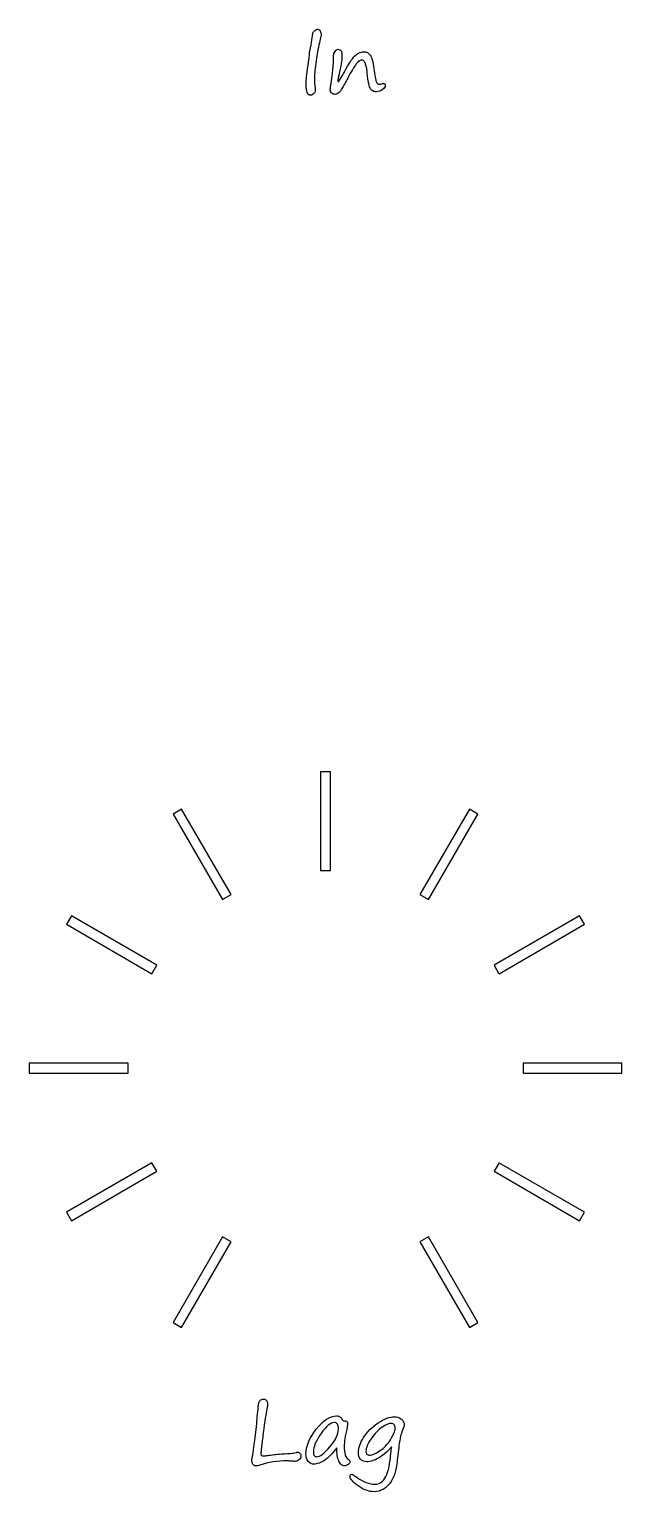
# Model space of a CAD drawing. Extents: x -1 to 117, y -69 to 138.
# Drawn here: x 96.84 to 116.04, y -17.33 to 30.04 of the extents above; entities that cross this region are included whole.
import ezdxf

# ---------------------------------------------------------------- set-up
doc = ezdxf.new("R2010")
doc.units = 0

msp = doc.modelspace()

# ---------------------------------------------------------------- linework, layer by layer
for p, q in [((106.016, 29.8228), (106.021052, 29.86204)), ((106.021052, 29.86204), (106.026527, 29.89453)), ((106.026527, 29.89453), (106.032002, 29.919845)), ((106.032002, 29.919845), (106.0379, 29.938415)), ((106.0379, 29.938415), (106.046762, 29.954022)), ((106.046762, 29.954022), (106.060676, 29.970052)), ((106.060676, 29.970052), (106.079246, 29.986929)), ((106.079246, 29.986929), (106.102868, 30.004229)), ((106.102868, 30.004229), (106.127337, 30.019836)), ((106.127337, 30.019836), (106.148842, 30.031238)), ((106.148842, 30.031238), (106.166989, 30.037983)), ((106.166989, 30.037983), (106.181749, 30.039959)), ((106.182, 30.0401), (106.209432, 30.036318)), ((106.209432, 30.036318), (106.233477, 30.025763)), ((106.233477, 30.025763), (106.253318, 30.007616)), ((106.253318, 30.007616), (106.269771, 29.982301)), ((106.269771, 29.982301), (106.282838, 29.952343)), ((106.282838, 29.952343), (106.292123, 29.919854)), ((106.292123, 29.919854), (106.297598, 29.884833)), ((106.299, 29.8473), (106.296037, 29.82873)), ((106.297598, 29.884833), (106.299291, 29.84728)), ((105.937877, 29.344365), (105.952214, 29.436346)), ((105.952214, 29.436346), (105.971207, 29.538457)), ((105.971, 29.5384), (105.985337, 29.61688)), ((105.985337, 29.61688), (105.997557, 29.690297)), ((105.997557, 29.690297), (106.007689, 29.759075)), ((106.007689, 29.759075), (106.015704, 29.822787)), ((106.191277, 29.370864), (106.176516, 29.299975)), ((106.209, 29.4485), (106.191277, 29.370864)), ((106.228106, 29.529992), (106.208689, 29.448557)), ((106.245406, 29.602142), (106.228106, 29.529992)), ((106.260166, 29.665433), (106.245406, 29.602142)), ((106.272415, 29.719865), (106.260166, 29.665433)), ((106.282546, 29.765013), (106.272415, 29.719865)), ((106.290562, 29.801298), (106.282546, 29.765013)), ((106.296037, 29.82873), (106.290562, 29.801298)), ((106.772777, 29.353609), (106.795129, 29.375114)), ((106.795129, 29.375114), (106.816635, 29.387757)), ((106.816635, 29.387757), (106.837717, 29.391991)), ((106.838, 29.392), (106.872177, 29.388613)), ((106.872177, 29.388613), (106.901291, 29.378482)), ((106.901291, 29.378482), (106.924913, 29.361605)), ((105.879862, 28.890339), (105.883672, 28.915654)), ((105.883672, 28.915654), (105.887058, 28.937583)), ((105.887058, 28.937583), (105.889598, 28.95573)), ((105.889598, 28.95573), (105.891574, 28.970913)), ((105.891574, 28.970913), (105.893267, 28.982738)), ((105.893267, 28.982738), (105.894114, 28.991177)), ((105.894, 28.9912), (105.899052, 29.040566)), ((105.899052, 29.040566), (105.90749, 29.0912)), ((105.907, 29.0912), (105.914592, 29.14141)), ((105.914592, 29.14141), (105.92049, 29.1912)), ((105.921, 29.1912), (105.927322, 29.262929)), ((105.927322, 29.262929), (105.937877, 29.344365)), ((106.124328, 28.927837), (106.11335, 28.847246)), ((106.137, 29.0156), (106.124328, 28.927837)), ((106.148138, 29.099564), (106.136736, 29.015597)), ((106.157, 29.1772), (106.148138, 29.099564)), ((106.165538, 29.23542), (106.157523, 29.177192)), ((106.176516, 29.299975), (106.165538, 29.23542)), ((106.691741, 28.845606), (106.698486, 28.962062)), ((106.698486, 28.962062), (106.702296, 29.079782)), ((106.702296, 29.079782), (106.703425, 29.199613)), ((106.704, 29.1996), (106.706963, 29.228291)), ((106.706963, 29.228291), (106.715402, 29.258672)), ((106.715402, 29.258672), (106.729739, 29.290318)), ((106.729739, 29.290318), (106.750002, 29.323651)), ((106.750002, 29.323651), (106.772777, 29.353609)), ((106.924913, 29.361605), (106.94306, 29.337983)), ((106.948657, 28.926169), (106.93432, 28.847265)), ((106.94306, 29.337983), (106.95655, 29.305917)), ((106.959635, 28.995367), (106.948657, 28.926169)), ((106.95655, 29.305917), (106.966682, 29.262878)), ((106.96765, 29.054859), (106.959635, 28.995367)), ((106.966682, 29.262878), (106.972157, 29.209713)), ((106.972307, 29.105072), (106.96765, 29.054859)), ((106.972157, 29.209713), (106.974133, 29.146001)), ((106.974, 29.146), (106.972307, 29.105072)), ((107.156921, 28.843436), (107.198693, 28.913901)), ((107.198693, 28.913901), (107.238777, 28.978036)), ((107.238777, 28.978036), (107.277173, 29.03542)), ((107.277173, 29.03542), (107.314305, 29.086898)), ((107.314305, 29.086898), (107.35017, 29.131621)), ((107.35017, 29.131621), (107.384768, 29.17002)), ((107.384768, 29.17002), (107.418945, 29.20293)), ((107.436667, 28.916003), (107.410505, 28.880558)), ((107.418945, 29.20293), (107.453966, 29.231624)), ((107.460289, 28.943858), (107.436667, 28.916003)), ((107.453966, 29.231624), (107.489831, 29.256092)), ((107.503748, 28.986473), (107.460289, 28.943858)), ((107.489831, 29.256092), (107.526539, 29.275932)), ((107.54552, 29.016855), (107.503748, 28.986473)), ((107.526539, 29.275932), (107.564094, 29.291116)), ((107.585604, 29.035002), (107.54552, 29.016855)), ((107.564094, 29.291116), (107.602911, 29.302094)), ((107.624, 29.0409), (107.585604, 29.035002)), ((107.602911, 29.302094), (107.642151, 29.30884)), ((107.640443, 29.039212), (107.624413, 29.040905)), ((107.655203, 29.034584), (107.640443, 29.039212)), ((107.642151, 29.30884), (107.682235, 29.310815)), ((107.669963, 29.026145), (107.655203, 29.034584)), ((107.683454, 29.014743), (107.669963, 29.026145)), ((107.682, 29.311), (107.713646, 29.309307)), ((107.696521, 28.999983), (107.683454, 29.014743)), ((107.708769, 28.98226), (107.696521, 28.999983)), ((107.720594, 28.961178), (107.708769, 28.98226)), ((107.713646, 29.309307), (107.743604, 29.303832)), ((107.731572, 28.936709), (107.720594, 28.961178)), ((107.741704, 28.908854), (107.731572, 28.936709)), ((107.751413, 28.877629), (107.741704, 28.908854)), ((107.743604, 29.303832), (107.772297, 29.294546)), ((107.772297, 29.294546), (107.799306, 29.282298)), ((107.799306, 29.282298), (107.825044, 29.265845)), ((107.825044, 29.265845), (107.84909, 29.246004)), ((107.84909, 29.246004), (107.871442, 29.222382)), ((107.871442, 29.222382), (107.892524, 29.195374)), ((107.892524, 29.195374), (107.912364, 29.163728)), ((107.912364, 29.163728), (107.930511, 29.125752)), ((107.930511, 29.125752), (107.947388, 29.082293)), ((107.947388, 29.082293), (107.962994, 29.032927)), ((107.962994, 29.032927), (107.976908, 28.97723)), ((107.976908, 28.97723), (107.98958, 28.915627)), ((107.98958, 28.915627), (108.000982, 28.848537)), ((105.81681, 28.382726), (105.821015, 28.445173)), ((105.821015, 28.445173), (105.827337, 28.512683)), ((105.827337, 28.512683), (105.835775, 28.584836)), ((105.835775, 28.584836), (105.845484, 28.661629)), ((105.845484, 28.661629), (105.857309, 28.743485)), ((105.857309, 28.743485), (105.870799, 28.829983)), ((105.871, 28.83), (105.875628, 28.862069)), ((105.875628, 28.862069), (105.879862, 28.890339)), ((106.083829, 28.55273), (106.082983, 28.515601)), ((106.083, 28.5156), (106.084693, 28.415177)), ((106.086369, 28.597036), (106.083829, 28.55273)), ((106.090574, 28.648934), (106.086369, 28.597036)), ((106.096473, 28.707583), (106.090574, 28.648934)), ((106.104065, 28.773829), (106.096473, 28.707583)), ((106.11335, 28.847246), (106.104065, 28.773829)), ((106.639417, 28.396238), (106.656717, 28.505943)), ((106.656717, 28.505943), (106.671054, 28.617757)), ((106.671054, 28.617757), (106.682879, 28.730838)), ((106.682879, 28.730838), (106.691741, 28.845606)), ((106.847713, 28.432504), (106.843903, 28.410576)), ((106.852341, 28.457819), (106.847713, 28.432504)), ((106.85824, 28.486513), (106.852341, 28.457819)), ((106.864985, 28.518159), (106.85824, 28.486513)), ((106.873, 28.5536), (106.864985, 28.518159)), ((106.896361, 28.660767), (106.872739, 28.553593)), ((106.892192, 28.390267), (106.916661, 28.42782)), ((106.917019, 28.758659), (106.896361, 28.660767)), ((106.916661, 28.42782), (106.947042, 28.475501)), ((106.93432, 28.847265), (106.917019, 28.758659)), ((106.947042, 28.475501), (106.982483, 28.53415)), ((106.982483, 28.53415), (107.023411, 28.603348)), ((107.023411, 28.603348), (107.069825, 28.683095)), ((107.07, 28.6831), (107.114303, 28.766223)), ((107.114303, 28.766223), (107.156921, 28.843436)), ((107.161886, 28.454827), (107.134031, 28.402926)), ((107.191, 28.5101), (107.161886, 28.454827)), ((107.234556, 28.590685), (107.190674, 28.510094)), ((107.275484, 28.663682), (107.234556, 28.590685)), ((107.31346, 28.729081), (107.275484, 28.663682)), ((107.348901, 28.787309), (107.31346, 28.729081)), ((107.38097, 28.837519), (107.348901, 28.787309)), ((107.410505, 28.880558), (107.38097, 28.837519)), ((107.760274, 28.843452), (107.751413, 28.877629)), ((107.76829, 28.805899), (107.760274, 28.843452)), ((107.775881, 28.764971), (107.76829, 28.805899)), ((107.782626, 28.721089), (107.775881, 28.764971)), ((107.788525, 28.673833), (107.782626, 28.721089)), ((107.794, 28.6232), (107.788525, 28.673833)), ((107.804204, 28.524089), (107.794072, 28.623245)), ((107.815183, 28.43506), (107.804204, 28.524089)), ((107.827008, 28.355735), (107.815183, 28.43506)), ((108.000982, 28.848537), (108.011113, 28.77512)), ((108.011, 28.7751), (108.021132, 28.6924)), ((108.021132, 28.6924), (108.03084, 28.617716)), ((108.03084, 28.617716), (108.040125, 28.551473)), ((108.040125, 28.551473), (108.04941, 28.493245)), ((108.04941, 28.493245), (108.058272, 28.443455)), ((108.058272, 28.443455), (108.067134, 28.401684)), ((105.813, 28.2726), (105.813847, 28.325342)), ((105.813804, 28.226066), (105.813522, 28.272481)), ((105.815498, 28.182607), (105.813804, 28.226066)), ((105.813847, 28.325342), (105.81681, 28.382726)), ((105.817473, 28.142943), (105.815498, 28.182607)), ((105.82086, 28.106235), (105.817473, 28.142943)), ((105.825488, 28.072902), (105.82086, 28.106235)), ((105.83054, 28.042944), (105.825488, 28.072902)), ((105.836862, 28.016358), (105.83054, 28.042944)), ((105.84403, 27.99316), (105.836862, 28.016358)), ((105.852469, 27.972896), (105.84403, 27.99316)), ((105.862601, 27.955173), (105.852469, 27.972896)), ((105.874426, 27.940413), (105.862601, 27.955173)), ((106.066106, 27.956606), (106.038251, 27.934678)), ((106.089305, 27.98572), (106.066106, 27.956606)), ((106.084693, 28.415177), (106.088898, 28.316021)), ((106.088898, 28.316021), (106.09649, 28.217286)), ((106.104065, 28.022429), (106.089305, 27.98572)), ((106.09649, 28.217286), (106.107045, 28.11982)), ((106.109963, 28.067156), (106.104065, 28.022429)), ((106.107, 28.1199), (106.109963, 28.067156)), ((106.598504, 28.056154), (106.595964, 28.09413)), ((106.596, 28.0941), (106.597693, 28.131653)), ((106.597693, 28.131653), (106.602322, 28.1768)), ((106.606519, 28.023244), (106.598504, 28.056154)), ((106.602322, 28.1768), (106.609914, 28.228697)), ((106.620009, 27.994974), (106.606519, 28.023244)), ((106.609914, 28.228697), (106.620469, 28.287769)), ((106.62, 28.2878), (106.639417, 28.396238)), ((106.63858, 27.972199), (106.620009, 27.994974)), ((106.662202, 27.954475), (106.63858, 27.972199)), ((106.691739, 27.941832), (106.662202, 27.954475)), ((106.848391, 27.966631), (106.81801, 27.947214)), ((106.839, 28.3654), (106.839847, 28.355268)), ((106.83967, 28.377245), (106.839387, 28.36542)), ((106.841363, 28.392429), (106.83967, 28.377245)), ((106.839847, 28.355268), (106.841822, 28.348523)), ((106.843903, 28.410576), (106.841363, 28.392429)), ((106.841822, 28.348523), (106.845209, 28.343895)), ((106.845209, 28.343895), (106.850261, 28.342766)), ((106.881724, 27.994063), (106.848391, 27.966631)), ((106.85, 28.3426), (106.858438, 28.348075)), ((106.858438, 28.348075), (106.872775, 28.363682)), ((106.872775, 28.363682), (106.892192, 28.390267)), ((106.891009, 28.003348), (106.881724, 27.994063)), ((106.901988, 28.015991), (106.891009, 28.003348)), ((106.913813, 28.031175), (106.901988, 28.015991)), ((106.927303, 28.049745), (106.913813, 28.031175)), ((106.942063, 28.071279), (106.927303, 28.049745)), ((106.958094, 28.096171), (106.942063, 28.071279)), ((106.975394, 28.123603), (106.958094, 28.096171)), ((106.993964, 28.154404), (106.975394, 28.123603)), ((107.014227, 28.188161), (106.993964, 28.154404)), ((107.035309, 28.22529), (107.014227, 28.188161)), ((107.058085, 28.264954), (107.035309, 28.22529)), ((107.08213, 28.30799), (107.058085, 28.264954)), ((107.107022, 28.353983), (107.08213, 28.30799)), ((107.134031, 28.402926), (107.107022, 28.353983)), ((107.840075, 28.286958), (107.827008, 28.355735)), ((107.853565, 28.227886), (107.840075, 28.286958)), ((107.867902, 28.17852), (107.853565, 28.227886)), ((107.883509, 28.1397), (107.867902, 28.17852)), ((107.899539, 28.110586), (107.883509, 28.1397)), ((107.917262, 28.088234), (107.899539, 28.110586)), ((107.936679, 28.068817), (107.917262, 28.088234)), ((107.957789, 28.052364), (107.936679, 28.068817)), ((107.980565, 28.038874), (107.957789, 28.052364)), ((108.005033, 28.028318), (107.980565, 28.038874)), ((108.031195, 28.020727), (108.005033, 28.028318)), ((108.059466, 28.016493), (108.031195, 28.020727)), ((108.089, 28.0148), (108.059466, 28.016493)), ((108.067134, 28.401684), (108.075572, 28.367927)), ((108.075572, 28.367927), (108.083588, 28.342612)), ((108.083588, 28.342612), (108.102158, 28.30548)), ((108.146366, 28.019017), (108.088559, 28.014812)), ((108.102158, 28.30548), (108.12578, 28.278895)), ((108.12578, 28.278895), (108.153635, 28.263288)), ((108.199528, 28.032112), (108.146366, 28.019017)), ((108.153635, 28.263288), (108.186545, 28.257813)), ((108.187, 28.2578), (108.210622, 28.259776)), ((108.248474, 28.053617), (108.199528, 28.032112)), ((108.210622, 28.259776), (108.237631, 28.265674)), ((108.237631, 28.265674), (108.266745, 28.275382)), ((108.293201, 28.083996), (108.248474, 28.053617)), ((108.266745, 28.275382), (108.299234, 28.289296)), ((108.330333, 28.118173), (108.293201, 28.083996)), ((108.299, 28.2895), (108.309132, 28.286113)), ((108.309132, 28.286113), (108.3163, 28.284984)), ((108.317, 28.2848), (108.344009, 28.280595)), ((108.356918, 28.151509), (108.330333, 28.118173)), ((108.344009, 28.280595), (108.363425, 28.267528)), ((108.372525, 28.183575), (108.356918, 28.151509)), ((108.363425, 28.267528), (108.374827, 28.245599)), ((108.378, 28.2148), (108.372525, 28.183575)), ((108.374827, 28.245599), (108.378637, 28.214798)), ((105.887493, 27.928164), (105.874426, 27.940413)), ((105.90183, 27.918879), (105.887493, 27.928164)), ((105.918283, 27.912134), (105.90183, 27.918879)), ((105.936007, 27.907929), (105.918283, 27.912134)), ((105.955, 27.9068), (105.936007, 27.907929)), ((105.982549, 27.909786), (105.954693, 27.906823)), ((106.010819, 27.919494), (105.982549, 27.909786)), ((106.038251, 27.934678), (106.010819, 27.919494)), ((106.726337, 27.93424), (106.691739, 27.941832)), ((106.766, 27.9317), (106.726337, 27.93424)), ((106.790578, 27.935389), (106.766109, 27.931579)), ((106.81801, 27.947214), (106.790578, 27.935389)), ((106.281, 5.98758), (106.281, 2.78747)), ((106.601, 5.98758), (106.281, 5.98758)), ((106.601, 2.78747), (106.601, 5.98758)), ((101.779, 4.78136), (101.501858, 4.62134)), ((103.379, 2.00994), (101.77908, 4.78136)), ((111.102, 4.78136), (109.502, 2.00994)), ((111.379, 4.62134), (111.101858, 4.78136)), ((101.502, 4.62134), (103.10192, 1.84992)), ((109.779, 1.84992), (111.37892, 4.62134)), ((106.281, 2.78747), (106.601, 2.78747)), ((103.102, 1.84992), (103.379142, 2.00994)), ((109.502, 2.00994), (109.779142, 1.84992)), ((98.0467, 1.04898), (100.81812, -0.55122)), ((98.2068, 1.32612), (98.04678, 1.048978)), ((100.978, -0.274079), (98.20686, 1.326121)), ((114.674, 1.32612), (111.90286, -0.27408)), ((112.063, -0.551221), (114.83442, 1.048979)), ((114.834, 1.04898), (114.67398, 1.326122)), ((100.818, -0.551221), (100.977738, -0.274079)), ((111.903, -0.274079), (112.062738, -0.551221)), ((96.8405, -3.45246), (96.8405, -3.7725)), ((100.041, -3.45246), (96.8405, -3.45246)), ((96.8405, -3.7725), (100.041, -3.7725)), ((100.041, -3.7725), (100.041, -3.45246)), ((116.041, -3.45246), (112.841, -3.45246)), ((112.841, -3.45246), (112.841, -3.7725)), ((112.841, -3.7725), (116.041, -3.7725)), ((116.041, -3.7725), (116.041, -3.45246)), ((100.818, -6.67403), (98.04658, -8.27395)), ((98.2068, -8.55109), (100.97794, -6.95117)), ((100.978, -6.95117), (100.818262, -6.674028)), ((111.903, -6.95117), (114.67414, -8.55109)), ((112.063, -6.67403), (111.903262, -6.951172)), ((114.834, -8.27394), (112.06258, -6.67402)), ((98.0467, -8.27394), (98.20672, -8.551082)), ((114.674, -8.55109), (114.83402, -8.273948)), ((103.102, -9.07517), (101.50208, -11.84631)), ((101.779, -12.0063), (103.37892, -9.23516)), ((103.379, -9.23519), (103.101858, -9.07517)), ((109.779, -9.07517), (109.502, -9.23519)), ((109.502, -9.23519), (111.10192, -12.00633)), ((111.379, -11.8463), (109.77908, -9.07516)), ((101.502, -11.8463), (101.779142, -12.00632)), ((111.102, -12.0063), (111.379142, -11.84628)), ((104.249752, -14.730676), (104.257343, -14.653884)), ((104.257343, -14.653884), (104.264089, -14.588905)), ((104.264089, -14.588905), (104.269987, -14.53574)), ((104.269987, -14.53574), (104.275039, -14.493965)), ((104.275039, -14.493965), (104.278849, -14.46401)), ((104.278849, -14.46401), (104.282235, -14.445863)), ((104.282235, -14.445863), (104.289404, -14.421818)), ((104.289404, -14.421818), (104.299536, -14.400313)), ((104.299536, -14.400313), (104.312603, -14.381319)), ((104.312603, -14.381319), (104.328633, -14.364442)), ((104.328633, -14.364442), (104.348896, -14.350952)), ((104.348896, -14.350952), (104.374635, -14.34082)), ((104.374635, -14.34082), (104.404593, -14.335345)), ((104.404593, -14.335345), (104.440037, -14.33337)), ((104.44, -14.3332), (104.463622, -14.33574)), ((104.463622, -14.33574), (104.485579, -14.343332)), ((104.485579, -14.343332), (104.506661, -14.35558)), ((104.506661, -14.35558), (104.526078, -14.373304)), ((104.526078, -14.373304), (104.542531, -14.393567)), ((104.537, -14.6594), (104.526445, -14.712565)), ((104.548816, -14.594821), (104.536991, -14.659376)), ((104.542531, -14.393567), (104.55478, -14.414649)), ((104.557255, -14.540388), (104.548816, -14.594821)), ((104.55478, -14.414649), (104.561525, -14.437001)), ((104.562307, -14.495241), (104.557255, -14.540388)), ((104.561525, -14.437001), (104.564065, -14.459776)), ((104.564, -14.4598), (104.562307, -14.495241)), ((104.191078, -15.31633), (104.211765, -15.123925)), ((104.211765, -15.123925), (104.231605, -14.918862)), ((104.231605, -14.918862), (104.24089, -14.818862)), ((104.24089, -14.818862), (104.249752, -14.730676)), ((104.473726, -15.048009), (104.457696, -15.162354)), ((104.488486, -14.945898), (104.473726, -15.048009)), ((104.5024, -14.856024), (104.488486, -14.945898)), ((104.515043, -14.778388), (104.5024, -14.856024)), ((104.526445, -14.712565), (104.515043, -14.778388)), ((106.224129, -15.203673), (106.307675, -15.115908)), ((106.307675, -15.115908), (106.390798, -15.04207)), ((106.390798, -15.04207), (106.474341, -14.98131)), ((106.474341, -14.98131), (106.557464, -14.934052)), ((106.579322, -15.139084), (106.526157, -15.177904)), ((106.557464, -14.934052), (106.640164, -14.900296)), ((106.630376, -15.111229), (106.579322, -15.139084)), ((106.679745, -15.094775), (106.630376, -15.111229)), ((106.640164, -14.900296), (106.723286, -14.880032)), ((106.727, -15.0893), (106.679745, -15.094775)), ((106.723286, -14.880032), (106.805986, -14.873287)), ((106.75788, -15.092748), (106.727078, -15.089361)), ((106.784888, -15.102033), (106.75788, -15.092748)), ((106.807664, -15.118063), (106.784888, -15.102033)), ((106.806, -14.8733), (106.835114, -14.874993)), ((106.826234, -15.140415), (106.807664, -15.118063)), ((106.840571, -15.169106), (106.826234, -15.140415)), ((106.835114, -14.874993), (106.862123, -14.880892)), ((106.862123, -14.880892), (106.887015, -14.890177)), ((106.887015, -14.890177), (106.910213, -14.903667)), ((106.910213, -14.903667), (106.931747, -14.920544)), ((106.931747, -14.920544), (106.951164, -14.941626)), ((106.951164, -14.941626), (106.968464, -14.966095)), ((106.968464, -14.966095), (106.984071, -14.994788)), ((106.984, -14.9948), (106.994555, -15.012524)), ((106.994555, -15.012524), (107.007622, -15.025167)), ((107.007622, -15.025167), (107.023652, -15.032759)), ((107.023652, -15.032759), (107.042222, -15.035299)), ((107.042, -15.0353), (107.068585, -15.036429)), ((107.068585, -15.036429), (107.091784, -15.040634)), ((107.091784, -15.040634), (107.111624, -15.047802)), ((107.111624, -15.047802), (107.127654, -15.057511)), ((107.127654, -15.057511), (107.139903, -15.070606)), ((107.139903, -15.070606), (107.148764, -15.085789)), ((107.148764, -15.085789), (107.15424, -15.10436)), ((107.155153, -15.150069), (107.151767, -15.179183)), ((107.15424, -15.10436), (107.155933, -15.125442)), ((107.156, -15.1256), (107.155153, -15.150069)), ((108.002376, -15.205381), (108.071574, -15.151793)), ((108.071574, -15.151793), (108.144991, -15.100739)), ((108.144991, -15.100739), (108.219252, -15.053904)), ((108.219252, -15.053904), (108.291405, -15.012976)), ((108.291405, -15.012976), (108.361023, -14.978799)), ((108.361023, -14.978799), (108.428113, -14.950529)), ((108.442292, -15.147796), (108.403475, -15.165519)), ((108.428113, -14.950529), (108.493092, -14.928572)), ((108.479424, -15.133882), (108.442292, -15.147796)), ((108.514445, -15.124174), (108.479424, -15.133882)), ((108.493092, -14.928572), (108.555539, -14.912965)), ((108.547778, -15.118276), (108.514445, -15.124174)), ((108.579, -15.1163), (108.547778, -15.118276)), ((108.555539, -14.912965), (108.615876, -14.903257)), ((108.605564, -15.118834), (108.578132, -15.116294)), ((108.629186, -15.126426), (108.605564, -15.118834)), ((108.615876, -14.903257), (108.673683, -14.900293)), ((108.649449, -15.138674), (108.629186, -15.126426)), ((108.665903, -15.155974), (108.649449, -15.138674)), ((108.678546, -15.178749), (108.665903, -15.155974)), ((108.674, -14.9003), (108.731805, -14.904505)), ((108.731805, -14.904505), (108.785814, -14.917177)), ((108.785814, -14.917177), (108.836447, -14.938682)), ((108.836447, -14.938682), (108.883705, -14.968643)), ((108.884, -14.9686), (108.904263, -14.984207)), ((108.904263, -14.984207), (108.92114, -14.997302)), ((108.921, -14.9973), (108.933644, -15.009125)), ((108.933644, -15.009125), (108.945892, -15.025155)), ((108.945892, -15.025155), (108.95814, -15.046661)), ((108.95814, -15.046661), (108.969542, -15.072399)), ((108.969542, -15.072399), (108.979674, -15.098984)), ((108.979674, -15.098984), (108.986842, -15.12303)), ((108.986842, -15.12303), (108.991499, -15.144112)), ((108.991499, -15.144112), (108.992628, -15.162682)), ((104.148462, -15.6619), (104.169996, -15.495654)), ((104.169996, -15.495654), (104.191078, -15.31633)), ((104.397357, -15.627331), (104.390188, -15.685982)), ((104.405372, -15.564884), (104.397357, -15.627331)), ((104.41381, -15.498217), (104.405372, -15.564884)), ((104.422672, -15.427755), (104.41381, -15.498217)), ((104.440819, -15.288936), (104.422672, -15.427755)), ((104.457696, -15.162354), (104.440819, -15.288936)), ((105.889532, -15.721815), (105.936787, -15.620128)), ((105.936787, -15.620128), (105.994172, -15.516753)), ((105.994172, -15.516753), (106.062105, -15.411687)), ((106.062105, -15.411687), (106.140586, -15.304937)), ((106.140586, -15.304937), (106.224129, -15.203673)), ((106.187338, -15.613347), (106.145145, -15.692671)), ((106.237127, -15.530644), (106.187338, -15.613347)), ((106.294935, -15.443726), (106.237127, -15.530644)), ((106.355692, -15.360603), (106.294935, -15.443726)), ((106.414343, -15.28845), (106.355692, -15.360603)), ((106.471304, -15.22769), (106.414343, -15.28845)), ((106.526157, -15.177904), (106.471304, -15.22769)), ((106.752202, -15.647578), (106.791022, -15.573317)), ((106.791022, -15.573317), (106.82098, -15.501164)), ((106.82098, -15.501164), (106.842062, -15.430699)), ((106.850703, -15.20455), (106.840571, -15.169106)), ((106.842062, -15.430699), (106.855157, -15.361501)), ((106.857024, -15.245898), (106.850703, -15.20455)), ((106.855157, -15.361501), (106.859362, -15.293991)), ((106.859, -15.294), (106.857024, -15.245898)), ((107.070618, -15.614601), (107.060486, -15.686331)), ((107.083289, -15.535277), (107.070618, -15.614601)), ((107.09932, -15.447935), (107.083289, -15.535277)), ((107.117466, -15.352575), (107.09932, -15.447935)), ((107.139, -15.2492), (107.117466, -15.352575)), ((107.146715, -15.212095), (107.139123, -15.249224)), ((107.151767, -15.179183), (107.146715, -15.212095)), ((107.63571, -15.636602), (107.67495, -15.570359)), ((107.67495, -15.570359), (107.71883, -15.504113)), ((107.71883, -15.504113), (107.767355, -15.439978)), ((107.767355, -15.439978), (107.819674, -15.377954)), ((107.819674, -15.377954), (107.876637, -15.318462)), ((107.876637, -15.318462), (107.937397, -15.260654)), ((107.922041, -15.612765), (107.881954, -15.672681)), ((107.965077, -15.553693), (107.922041, -15.612765)), ((107.937397, -15.260654), (108.002376, -15.205381)), ((108.008539, -15.497997), (107.965077, -15.553693)), ((108.051999, -15.446519), (108.008539, -15.497997)), ((108.095878, -15.39842), (108.051999, -15.446519)), ((108.140184, -15.353694), (108.095878, -15.39842)), ((108.184908, -15.313186), (108.140184, -15.353694)), ((108.230055, -15.276057), (108.184908, -15.313186)), ((108.275205, -15.242724), (108.230055, -15.276057)), ((108.319929, -15.213187), (108.275205, -15.242724)), ((108.362547, -15.187448), (108.319929, -15.213187)), ((108.403475, -15.165519), (108.362547, -15.187448)), ((108.547809, -15.643913), (108.582409, -15.586952)), ((108.582409, -15.586952), (108.612367, -15.532943)), ((108.612367, -15.532943), (108.637683, -15.482309)), ((108.637683, -15.482309), (108.658793, -15.434631)), ((108.658793, -15.434631), (108.674823, -15.390328)), ((108.674823, -15.390328), (108.686225, -15.348976)), ((108.687832, -15.206181), (108.678546, -15.178749)), ((108.686225, -15.348976), (108.693393, -15.311001)), ((108.693307, -15.238247), (108.687832, -15.206181)), ((108.695, -15.2758), (108.693307, -15.238247)), ((108.693393, -15.311001), (108.695369, -15.27598)), ((108.854899, -15.620084), (108.846884, -15.662276)), ((108.86376, -15.58), (108.854899, -15.620084)), ((108.874315, -15.537381), (108.86376, -15.58)), ((108.886959, -15.492234), (108.874315, -15.537381)), ((108.901296, -15.444556), (108.886959, -15.492234)), ((108.917326, -15.394346), (108.901296, -15.444556)), ((108.93505, -15.341181), (108.917326, -15.394346)), ((108.954466, -15.285905), (108.93505, -15.341181)), ((108.976, -15.2281), (108.954466, -15.285905)), ((108.983138, -15.207432), (108.97597, -15.228119)), ((108.98819, -15.189709), (108.983138, -15.207432)), ((108.991153, -15.174525), (108.98819, -15.189709)), ((108.992, -15.1627), (108.991153, -15.174525)), ((104.084402, -16.135293), (104.093687, -16.085506)), ((104.093687, -16.085506), (104.100009, -16.043311)), ((104.100009, -16.043311), (104.104214, -16.009554)), ((104.105, -16.0096), (104.105847, -15.997775)), ((104.105847, -15.997775), (104.10754, -15.977088)), ((104.10754, -15.977088), (104.110927, -15.947553)), ((104.110927, -15.947553), (104.115978, -15.908313)), ((104.115978, -15.908313), (104.121877, -15.860635)), ((104.121877, -15.860635), (104.129469, -15.803251)), ((104.129469, -15.803251), (104.13833, -15.737005)), ((104.13833, -15.737005), (104.148462, -15.6619)), ((104.348, -16.0842), (104.348847, -16.106975)), ((104.348702, -16.07248), (104.348137, -16.084305)), ((104.349548, -16.057296), (104.348702, -16.07248)), ((104.350677, -16.037879), (104.349548, -16.057296)), ((104.352653, -16.014257), (104.350677, -16.037879)), ((104.355193, -15.986825), (104.352653, -16.014257)), ((104.358579, -15.9556), (104.355193, -15.986825)), ((104.362389, -15.920579), (104.358579, -15.9556)), ((104.366594, -15.881339), (104.362389, -15.920579)), ((104.371646, -15.838724), (104.366594, -15.881339)), ((104.377121, -15.791466), (104.371646, -15.838724)), ((104.383443, -15.740835), (104.377121, -15.791466)), ((104.390188, -15.685982), (104.383443, -15.740835)), ((104.952675, -16.1096), (105.029047, -16.104548)), ((105.029047, -16.104548), (105.113858, -16.099073)), ((105.113858, -16.099073), (105.207104, -16.094021)), ((105.207104, -16.094021), (105.308794, -16.088546)), ((105.309, -16.0885), (105.349504, -16.085113)), ((105.349504, -16.085113), (105.394231, -16.078792)), ((105.394231, -16.078792), (105.443597, -16.06866)), ((105.443597, -16.06866), (105.497186, -16.055593)), ((105.497, -16.0556), (105.515147, -16.051395)), ((105.515147, -16.051395), (105.527819, -16.050266)), ((105.528, -16.0501), (105.553739, -16.052076)), ((105.553739, -16.052076), (105.576091, -16.058821)), ((105.576091, -16.058821), (105.595931, -16.069799)), ((105.595931, -16.069799), (105.612808, -16.085406)), ((105.612808, -16.085406), (105.626298, -16.103976)), ((105.626298, -16.103976), (105.63643, -16.12424)), ((105.806, -16.11), (105.811052, -16.015484)), ((105.811052, -16.015484), (105.827082, -15.919283)), ((105.827082, -15.919283), (105.853244, -15.821391)), ((105.853244, -15.821391), (105.889532, -15.721815)), ((106.052718, -15.971574), (106.048908, -16.03191)), ((106.049, -16.0319), (106.050693, -16.070296)), ((106.050693, -16.070296), (106.055745, -16.104053)), ((106.06412, -15.907439), (106.052718, -15.971574)), ((106.055745, -16.104053), (106.064184, -16.132323)), ((106.083536, -15.839505), (106.06412, -15.907439)), ((106.110545, -15.767776), (106.083536, -15.839505)), ((106.145145, -15.692671), (106.110545, -15.767776)), ((106.34081, -16.117198), (106.396086, -16.072472)), ((106.396086, -16.072472), (106.455579, -16.017619)), ((106.455579, -16.017619), (106.518449, -15.953061)), ((106.518449, -15.953061), (106.585116, -15.8788)), ((106.585116, -15.8788), (106.649251, -15.799899)), ((106.65943, -16.087232), (106.610908, -16.139133)), ((106.649251, -15.799899), (106.704944, -15.723104)), ((106.707955, -16.030695), (106.65943, -16.087232)), ((106.704944, -15.723104), (106.752202, -15.647578)), ((106.756478, -15.970356), (106.707955, -16.030695)), ((106.805, -15.9058), (106.756478, -15.970356)), ((106.805935, -15.97409), (106.804807, -15.905736)), ((106.809322, -16.038646), (106.805935, -15.97409)), ((106.814797, -16.099405), (106.809322, -16.038646)), ((106.822389, -16.155525), (106.814797, -16.099405)), ((107.049112, -15.805742), (107.047983, -15.853841)), ((107.048, -15.8539), (107.049976, -15.937446)), ((107.053741, -15.750045), (107.049112, -15.805742)), ((107.049976, -15.937446), (107.055874, -16.012551)), ((107.060486, -15.686331), (107.053741, -15.750045)), ((107.055874, -16.012551), (107.066006, -16.078374)), ((107.066006, -16.078374), (107.079919, -16.135335)), ((107.511558, -16.124343), (107.506901, -16.057677)), ((107.507, -16.0577), (107.50954, -16.002427)), ((107.50954, -16.002427), (107.517555, -15.945463)), ((107.517555, -15.945463), (107.53065, -15.886815)), ((107.53065, -15.886815), (107.54922, -15.826475)), ((107.54922, -15.826475), (107.572419, -15.764875)), ((107.572419, -15.764875), (107.601533, -15.701581)), ((107.601533, -15.701581), (107.63571, -15.636602)), ((107.75, -16.0218), (107.751976, -16.048385)), ((107.753278, -15.97901), (107.750738, -16.021626)), ((107.751976, -16.048385), (107.758721, -16.072007)), ((107.761293, -15.934284), (107.753278, -15.97901)), ((107.758721, -16.072007), (107.769699, -16.092694)), ((107.774783, -15.886605), (107.761293, -15.934284)), ((107.769699, -16.092694), (107.784883, -16.110418)), ((107.793777, -15.836815), (107.774783, -15.886605)), ((107.817822, -15.784494), (107.793777, -15.836815)), ((107.846936, -15.729642), (107.817822, -15.784494)), ((107.881954, -15.672681), (107.846936, -15.729642)), ((108.009414, -16.109734), (108.052453, -16.091164)), ((108.052453, -16.091164), (108.0976, -16.068388)), ((108.0976, -16.068388), (108.144858, -16.04138)), ((108.144858, -16.04138), (108.195068, -16.010578)), ((108.195068, -16.010578), (108.245278, -15.975981)), ((108.245278, -15.975981), (108.294224, -15.938005)), ((108.294224, -15.938005), (108.340638, -15.897077)), ((108.340638, -15.897077), (108.385785, -15.852774)), ((108.422382, -16.043341), (108.343478, -16.113383)), ((108.385785, -15.852774), (108.428824, -15.805516)), ((108.492, -15.9695), (108.422382, -16.043341)), ((108.428824, -15.805516), (108.470596, -15.754882)), ((108.470596, -15.754882), (108.509836, -15.700873)), ((108.509812, -15.947781), (108.491242, -15.969287)), ((108.526689, -15.929634), (108.509812, -15.947781)), ((108.509836, -15.700873), (108.547809, -15.643913)), ((108.541449, -15.914874), (108.526689, -15.929634)), ((108.554516, -15.903049), (108.541449, -15.914874)), ((108.551005, -16.201485), (108.563225, -16.080386)), ((108.565495, -15.895034), (108.554516, -15.903049)), ((108.563, -16.0804), (108.568052, -16.026394)), ((108.574356, -15.889982), (108.565495, -15.895034)), ((108.568052, -16.026394), (108.57395, -15.976604)), ((108.57395, -15.976604), (108.580272, -15.931034)), ((108.581525, -15.888007), (108.574356, -15.889982)), ((108.580272, -15.931034), (108.587017, -15.889683)), ((108.587, -15.8897), (108.581525, -15.888007)), ((108.794136, -16.054683), (108.784851, -16.143289)), ((108.803421, -15.972404), (108.794136, -16.054683)), ((108.812706, -15.897299), (108.803421, -15.972404)), ((108.821568, -15.828522), (108.812706, -15.897299)), ((108.830007, -15.766498), (108.821568, -15.828522)), ((108.838445, -15.710801), (108.830007, -15.766498)), ((108.846884, -15.662276), (108.838445, -15.710801)), ((104.051, -16.3298), (104.052129, -16.309537)), ((104.053051, -16.35634), (104.051075, -16.329755)), ((104.052129, -16.309537), (104.056786, -16.280002)), ((104.059373, -16.383349), (104.053051, -16.35634)), ((104.056786, -16.280002), (104.063531, -16.241182)), ((104.070351, -16.410357), (104.059373, -16.383349)), ((104.063531, -16.241182), (104.073662, -16.193083)), ((104.085111, -16.438213), (104.070351, -16.410357)), ((104.073, -16.1931), (104.084402, -16.135293)), ((104.104105, -16.462258), (104.085111, -16.438213)), ((104.12688, -16.479558), (104.104105, -16.462258)), ((104.153042, -16.490113), (104.12688, -16.479558)), ((104.183, -16.4935), (104.153042, -16.490113)), ((104.212844, -16.492257), (104.182886, -16.493386)), ((104.244069, -16.4876), (104.212844, -16.492257)), ((104.277402, -16.480432), (104.244069, -16.4876)), ((104.312, -16.4703), (104.277402, -16.480432)), ((104.418785, -16.437692), (104.312032, -16.470181)), ((104.348847, -16.106975), (104.35181, -16.125969)), ((104.35181, -16.125969), (104.356467, -16.140729)), ((104.356467, -16.140729), (104.362788, -16.151707)), ((104.362788, -16.151707), (104.37165, -16.159299)), ((104.37165, -16.159299), (104.384294, -16.164774)), ((104.384294, -16.164774), (104.399901, -16.168161)), ((104.399901, -16.168161), (104.418894, -16.16929)), ((104.5268, -16.409421), (104.418785, -16.437692)), ((104.419, -16.1695), (104.438417, -16.169218)), ((104.438417, -16.169218), (104.463309, -16.167242)), ((104.463309, -16.167242), (104.494111, -16.164279)), ((104.494111, -16.164279), (104.530396, -16.160074)), ((104.636082, -16.385799), (104.5268, -16.409421)), ((104.530396, -16.160074), (104.572591, -16.155022)), ((104.572591, -16.155022), (104.620269, -16.148277)), ((104.620269, -16.148277), (104.673434, -16.140685)), ((104.745787, -16.365959), (104.636082, -16.385799)), ((104.673434, -16.140685), (104.732506, -16.131823)), ((104.732, -16.1315), (104.774615, -16.126025)), ((104.85676, -16.350776), (104.745787, -16.365959)), ((104.774615, -16.126025), (104.825249, -16.12055)), ((104.825249, -16.12055), (104.884741, -16.115075)), ((104.968994, -16.340221), (104.85676, -16.350776)), ((104.884741, -16.115075), (104.952675, -16.1096)), ((105.082075, -16.333476), (104.968994, -16.340221)), ((105.196, -16.3315), (105.082075, -16.333476)), ((105.220406, -16.332068), (105.195937, -16.331786)), ((105.250787, -16.333197), (105.220406, -16.332068)), ((105.286652, -16.335737), (105.250787, -16.333197)), ((105.328, -16.3387), (105.286652, -16.335737)), ((105.367622, -16.342584), (105.327538, -16.338774)), ((105.400115, -16.345124), (105.367622, -16.342584)), ((105.425853, -16.346818), (105.400115, -16.345124)), ((105.444, -16.3471), (105.425853, -16.346818)), ((105.481519, -16.344123), (105.444387, -16.347086)), ((105.516961, -16.335261), (105.481519, -16.344123)), ((105.550294, -16.320077), (105.516961, -16.335261)), ((105.581939, -16.29939), (105.550294, -16.320077)), ((105.608948, -16.273652), (105.581939, -16.29939)), ((105.628365, -16.243273), (105.608948, -16.273652)), ((105.64019, -16.209096), (105.628365, -16.243273)), ((105.63643, -16.12424), (105.641905, -16.146592)), ((105.644, -16.1707), (105.64019, -16.209096)), ((105.641905, -16.146592), (105.64388, -16.170637)), ((105.810787, -16.17917), (105.805735, -16.109972)), ((105.825124, -16.241617), (105.810787, -16.17917)), ((105.849592, -16.297734), (105.825124, -16.241617)), ((105.883769, -16.347103), (105.849592, -16.297734)), ((105.924697, -16.387608), (105.883769, -16.347103)), ((105.969, -16.416301), (105.924697, -16.387608)), ((106.017102, -16.433602), (105.969, -16.416301)), ((106.069, -16.4395), (106.017102, -16.433602)), ((106.064184, -16.132323), (106.075585, -16.155098)), ((106.109221, -16.437436), (106.069134, -16.439411)), ((106.075585, -16.155098), (106.090769, -16.173245)), ((106.090769, -16.173245), (106.108916, -16.186312)), ((106.108916, -16.186312), (106.130844, -16.193904)), ((106.150569, -16.431114), (106.109221, -16.437436)), ((106.130844, -16.193904), (106.155736, -16.196444)), ((106.192764, -16.420982), (106.150569, -16.431114)), ((106.156, -16.1965), (106.196507, -16.191448)), ((106.236224, -16.406222), (106.192764, -16.420982)), ((106.196507, -16.191448), (106.240811, -16.176688)), ((106.280527, -16.387652), (106.236224, -16.406222)), ((106.240811, -16.176688), (106.288912, -16.151796)), ((106.325677, -16.364453), (106.280527, -16.387652)), ((106.288912, -16.151796), (106.34081, -16.117198)), ((106.371668, -16.337445), (106.325677, -16.364453)), ((106.418923, -16.306222), (106.371668, -16.337445)), ((106.466605, -16.270778), (106.418923, -16.306222)), ((106.514707, -16.231115), (106.466605, -16.270778)), ((106.562806, -16.187235), (106.514707, -16.231115)), ((106.610908, -16.139133), (106.562806, -16.187235)), ((106.832521, -16.207843), (106.822389, -16.155525)), ((106.844769, -16.256369), (106.832521, -16.207843)), ((106.859106, -16.300672), (106.844769, -16.256369)), ((106.875983, -16.340756), (106.859106, -16.300672)), ((106.894553, -16.376621), (106.875983, -16.340756)), ((106.91397, -16.407422), (106.894553, -16.376621)), ((106.93508, -16.434008), (106.91397, -16.407422)), ((106.957009, -16.45509), (106.93508, -16.434008)), ((106.980207, -16.471966), (106.957009, -16.45509)), ((107.004676, -16.483792), (106.980207, -16.471966)), ((107.029991, -16.49096), (107.004676, -16.483792)), ((107.057, -16.4935), (107.029991, -16.49096)), ((107.08591, -16.490553), (107.057219, -16.493517)), ((107.079919, -16.135335), (107.097643, -16.18386)), ((107.115447, -16.482115), (107.08591, -16.490553)), ((107.097643, -16.18386), (107.119571, -16.223521)), ((107.144982, -16.468202), (107.115447, -16.482115)), ((107.119571, -16.223521), (107.145733, -16.253902)), ((107.175363, -16.448785), (107.144982, -16.468202)), ((107.145733, -16.253902), (107.175691, -16.27583)), ((107.202371, -16.426433), (107.175363, -16.448785)), ((107.176, -16.2758), (107.202585, -16.293947)), ((107.221788, -16.404081), (107.202371, -16.426433)), ((107.202585, -16.293947), (107.222002, -16.313787)), ((107.23319, -16.382152), (107.221788, -16.404081)), ((107.222002, -16.313787), (107.233404, -16.335716)), ((107.237, -16.3598), (107.23319, -16.382152)), ((107.233404, -16.335716), (107.237214, -16.359761)), ((107.525048, -16.183415), (107.511558, -16.124343)), ((107.547823, -16.234892), (107.525048, -16.183415)), ((107.579892, -16.278772), (107.547823, -16.234892)), ((107.619976, -16.313796), (107.579892, -16.278772)), ((107.666811, -16.338688), (107.619976, -16.313796)), ((107.72082, -16.353448), (107.666811, -16.338688)), ((107.782, -16.3585), (107.72082, -16.353448)), ((107.8266, -16.356858), (107.782717, -16.358552)), ((107.784883, -16.110418), (107.803029, -16.124331)), ((107.803029, -16.124331), (107.822023, -16.134463)), ((107.822023, -16.134463), (107.841863, -16.140361)), ((107.871326, -16.35096), (107.8266, -16.356858)), ((107.841863, -16.140361), (107.86255, -16.142337)), ((107.863, -16.1425), (107.895913, -16.140524)), ((107.916896, -16.342098), (107.871326, -16.35096)), ((107.895913, -16.140524), (107.931354, -16.134203)), ((107.963308, -16.329003), (107.916896, -16.342098)), ((107.931354, -16.134203), (107.96933, -16.124071)), ((108.010986, -16.312549), (107.963308, -16.329003)), ((107.96933, -16.124071), (108.009414, -16.109734)), ((108.059088, -16.291862), (108.010986, -16.312549)), ((108.108458, -16.26824), (108.059088, -16.291862)), ((108.158668, -16.240385), (108.108458, -16.26824)), ((108.255713, -16.178782), (108.158668, -16.240385)), ((108.343478, -16.113383), (108.255713, -16.178782)), ((108.478023, -16.609078), (108.499951, -16.518784)), ((108.499951, -16.518784), (108.519368, -16.420893)), ((108.519368, -16.420893), (108.536668, -16.314986)), ((108.536668, -16.314986), (108.551005, -16.201485)), ((108.730559, -16.553425), (108.720851, -16.605326)), ((108.739844, -16.497308), (108.730559, -16.553425)), ((108.749553, -16.435705), (108.739844, -16.497308)), ((108.758415, -16.369882), (108.749553, -16.435705)), ((108.7677, -16.298996), (108.758415, -16.369882)), ((108.776562, -16.223468), (108.7677, -16.298996)), ((108.785, -16.1433), (108.776562, -16.223468)), ((107.241079, -16.865703), (107.236874, -16.835745)), ((107.237, -16.8357), (107.240387, -16.804054)), ((107.240387, -16.804054), (107.250095, -16.781702)), ((107.252904, -16.897772), (107.241079, -16.865703)), ((107.250095, -16.781702), (107.266549, -16.768212)), ((107.273167, -16.932369), (107.252904, -16.897772)), ((107.266549, -16.768212), (107.289747, -16.763584)), ((107.301435, -16.969501), (107.273167, -16.932369)), ((107.29, -16.7636), (107.298015, -16.764729)), ((107.298015, -16.764729), (107.308993, -16.768934)), ((107.337723, -17.008741), (107.301435, -16.969501)), ((107.308993, -16.768934), (107.32333, -16.776102)), ((107.32333, -16.776102), (107.340631, -16.785388)), ((107.382449, -17.050513), (107.337723, -17.008741)), ((107.340631, -16.785388), (107.361317, -16.798031)), ((107.361317, -16.798031), (107.38494, -16.813215)), ((107.43477, -17.094396), (107.382449, -17.050513)), ((107.38494, -16.813215), (107.411948, -16.831361)), ((107.411948, -16.831361), (107.441906, -16.852048)), ((107.442, -16.8522), (107.524699, -16.907473)), ((107.524699, -16.907473), (107.604867, -16.955155)), ((107.604867, -16.955155), (107.683348, -16.995659)), ((107.683348, -16.995659), (107.759299, -17.028572)), ((107.759299, -17.028572), (107.83356, -17.054734)), ((108.152705, -17.071542), (108.202072, -17.051701)), ((108.202072, -17.051701), (108.248486, -17.024269)), ((108.248486, -17.024269), (108.291101, -16.988405)), ((108.291101, -16.988405), (108.329921, -16.944942)), ((108.329921, -16.944942), (108.365786, -16.893468)), ((108.365786, -16.893468), (108.397855, -16.833973)), ((108.397855, -16.833973), (108.426969, -16.766886)), ((108.426969, -16.766886), (108.453977, -16.691781)), ((108.453977, -16.691781), (108.478023, -16.609078)), ((108.567266, -16.997306), (108.512836, -17.075366)), ((108.615368, -16.912919), (108.567266, -16.997306)), ((108.655031, -16.827265), (108.615368, -16.912919)), ((108.687097, -16.740346), (108.655031, -16.827265)), ((108.710719, -16.65216), (108.687097, -16.740346)), ((108.720851, -16.605326), (108.710719, -16.65216)), ((107.495527, -17.14081), (107.43477, -17.094396)), ((107.560506, -17.185113), (107.495527, -17.14081)), ((107.625488, -17.22393), (107.560506, -17.185113)), ((107.690464, -17.256419), (107.625488, -17.22393)), ((107.755866, -17.283005), (107.690464, -17.256419)), ((107.821688, -17.304115), (107.755866, -17.283005)), ((107.887511, -17.318875), (107.821688, -17.304115)), ((107.83356, -17.054734), (107.905711, -17.072881)), ((107.953757, -17.327737), (107.887511, -17.318875)), ((107.905711, -17.072881), (107.975332, -17.083859)), ((108.02, -17.3307), (107.953757, -17.327737)), ((107.975332, -17.083859), (108.043263, -17.087669)), ((108.096381, -17.325573), (108.020009, -17.330625)), ((108.043, -17.0876), (108.09954, -17.08379)), ((108.171486, -17.309966), (108.096381, -17.325573)), ((108.09954, -17.08379), (108.152705, -17.071542)), ((108.245747, -17.283804), (108.171486, -17.309966)), ((108.318744, -17.247519), (108.245747, -17.283804)), ((108.388786, -17.200684), (108.318744, -17.247519)), ((108.453341, -17.1433), (108.388786, -17.200684)), ((108.512836, -17.075366), (108.453341, -17.1433))]:
    msp.add_line(p, q)

doc.saveas('drawing.dxf')
